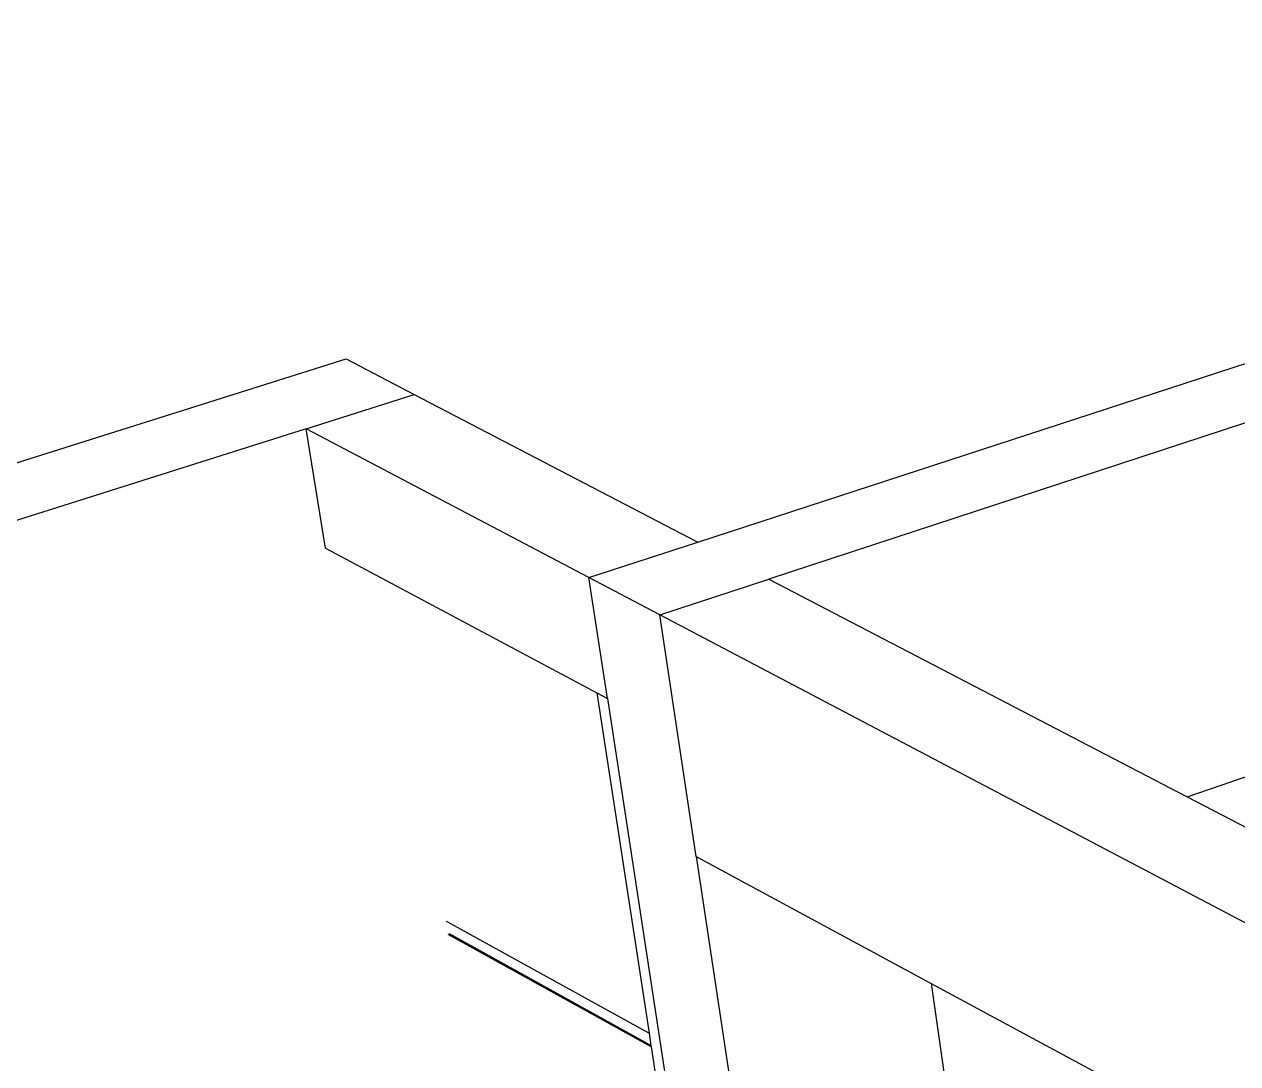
# Model space of a CAD drawing. Header units: millimetres. Extents: x -650 to 3773, y 316 to 2389.
# Drawn here: x 2858.3 to 2963, y 1473.2 to 1563 of the extents above; entities that cross this region are included whole.
import ezdxf

# ---------------------------------------------------------------- set-up
doc = ezdxf.new("R2010")
doc.units = ezdxf.units.MM

# ---------------------------------------------------------------- blocks, each defined once
blk = doc.blocks.new('A$C727f0937')
for p, q in [((228.24, 790.21), (365.32, 834.91)), ((355.06, 826.64), (234.39, 787)), ((137.52, 787.02), (197.88, 806.01)), ((197.88, 806.01), (203.77, 802.95)), ((194.43, 799.99), (203.77, 802.95)), ((203.77, 802.95), (228.24, 790.21)), ((194.43, 799.99), (143.29, 783.78)), ((196.11, 789.68), (194.43, 799.99)), ((218.84, 787.14), (194.43, 799.99)), ((218.84, 787.14), (228.24, 790.21)), ((196.11, 789.68), (201.84, 786.62)), ((201.84, 786.62), (219.53, 777.19)), ((224.98, 783.91), (218.84, 787.14)), ((220.44, 776.7), (218.84, 787.14)), ((224.98, 783.91), (234.39, 787)), ((234.39, 787), (270.47, 768.22)), ((228.11, 763.07), (224.98, 783.91)), ((351.35, 717.39), (224.98, 783.91)), ((219.53, 777.19), (224.04, 747.8)), ((219.53, 777.19), (220.44, 776.7)), ((220.44, 776.7), (238.52, 658.51)), ((270.47, 768.22), (293.43, 776.08)), ((270.47, 768.22), (292.75, 756.62)), ((228.11, 763.07), (237.68, 699.54)), ((228.11, 763.07), (248.4, 752.11)), ((206.52, 757.48), (206.65, 757.41)), ((206.65, 757.41), (224.04, 747.8)), ((224.22, 746.64), (206.7, 756.33)), ((224.2, 746.75), (206.82, 756.37)), ((248.4, 752.11), (251.51, 730.24)), ((248.4, 752.11), (265.96, 742.63)), ((224.04, 747.8), (224.2, 746.75)), ((224.2, 746.75), (224.22, 746.64)), ((224.22, 746.64), (228.74, 717.18))]:
    blk.add_line(p, q)

msp = doc.modelspace()

# ---------------------------------------------------------------- block references
msp.add_blockref('A$C727f0937', (2688.2, 728.07))

doc.saveas('drawing.dxf')
